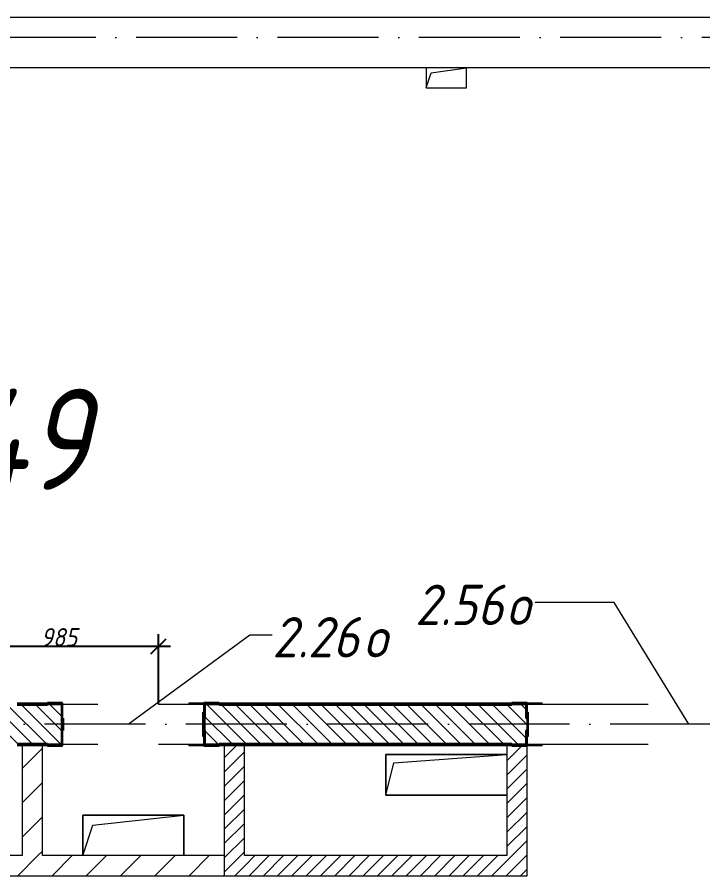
# Model space of a CAD drawing. Header units: millimetres. Extents: x -401725 to 250493, y 305116 to 802890.
# Drawn here: x 14516 to 17911, y 315774 to 320024 of the extents above; entities that cross this region are included whole.
import ezdxf

# ---------------------------------------------------------------- set-up
doc = ezdxf.new("R2010")
doc.units = ezdxf.units.MM
doc.linetypes.add('50_200_ШТРИХ_1Т_ш5_п1_п1_', pattern=[700, 500, -100, 0, -100])
for name, color, linetype, lineweight in [('A-____-____-DIMS', 7, 'Continuous', 9), ('A-FLOR-____-OTLN', 7, 'Continuous', 9), ('A-GENM-____-MCUT', 7, 'Continuous', 25), ('A-GENM-____-OTLN', 7, 'Continuous', 9), ('A-GENM-____-OTLN-1', 7, 'Continuous', 25), ('A-GLAZ-____-IDEN', 7, 'Continuous', 9), ('A-WALL-____-MCUT-2', 7, 'Continuous', 50), ('A-WALL-____-OTLN', 7, 'Continuous', 9), ('A-WALL-____-PATT-1', 7, 'Continuous', 9), ('A-WALL-FNSH-MCUT-1', 7, 'Continuous', 9), ('I-WALL-____-OTLN', 7, 'Continuous', 9), ('S-GRID-____-OTLN-1', 7, '50_200_ШТРИХ_1Т_ш5_п1_п1_', 9), ('Марки помещений', 7, 'Continuous', 9)]:
    doc.layers.add(name, color=color, linetype=linetype, lineweight=lineweight)
doc.styles.add('ISOCPEUR_I_3', font='isocpeui.ttf', dxfattribs={"width": 0.85, "height": 2.2})
doc.styles.add('ISOCPEUR_I_7', font='isocpeui.ttf', dxfattribs={"width": 0.9, "height": 90})
doc.styles.add('ISOCPEUR_I_9', font='isocpeui.ttf', dxfattribs={"width": 0.9, "height": 250})
doc.dimstyles.new('ISO-1_8_0_9К_СРЕДНИЙ_Кладочные_2', dxfattribs={"dimscale": 304.8, "dimtxt": 89.638306, "dimasz": 0.246063, "dimexe": 0.19685, "dimexo": 0, "dimgap": 0, "dimtad": 1, "dimdec": 3, "dimrnd": 0.001, "dimdsep": 46, "dimtxsty": 'ISOCPEUR_I_7', "dimblk1": 'OBLIQUE', "dimblk2": 'OBLIQUE', "dimsah": 1, "dimcen": 0.09, "dimdle": 0.19685, "dimazin": 0, "dimtfac": 1, "dimtdec": 4, "dimtix": 1, "dimtmove": 1, "dimatfit": 3, "dimfxl": 1, "dimtvp": 1, "dimtolj": 1, "dimtzin": 0, "dimarcsym": 2})
pattern_1 = [(45, (-15659.08, 310542.9), (-84.8528, 84.8528), [])]
pattern_2 = [(45, (-15659.08, 310542.9), (-35.35534, 35.35534), [])]

# ---------------------------------------------------------------- blocks, each defined once
blk = doc.blocks.new('Фахверк_СКБ_Уголок - 200_3960_зеркало-28268689-АР1_План отверстий 2 этажа в осях 1-64_А-ГГ')
at = {"layer": 'A-GENM-____-MCUT'}
for p, q in [((200, 156), (125, 156)), ((125, 156), (125, 81)), ((131, 81), (131, 150)), ((131, 150), (200, 150)), ((200, 150), (200, 156)), ((125, 81), (131, 81)), ((131, 19), (125, 19)), ((125, 19), (125, -56)), ((131, -50), (131, 19)), ((125, -56), (200, -56)), ((200, -50), (131, -50)), ((200, -56), (200, -50))]:
    blk.add_line(p, q, dxfattribs=at)
blk = doc.blocks.new('154_Стойка_СКБ_Уголок - СМ-2180_200-28268025-АР1_План отверстий 2 этажа в осях 1-64_А-ГГ')
at = {"layer": 'A-GENM-____-MCUT'}
for p, q in [((125, 156), (125, 81)), ((200, 156), (125, 156)), ((131, 81), (131, 150)), ((131, 150), (200, 150)), ((200, 150), (200, 156)), ((125, 81), (131, 81)), ((131, 19), (125, 19)), ((125, 19), (125, -56)), ((131, -50), (131, 19)), ((125, -56), (200, -56)), ((200, -50), (131, -50)), ((200, -56), (200, -50))]:
    blk.add_line(p, q, dxfattribs=at)
blk = doc.blocks.new('Стойка_Влож_Полоса боковая - Полоса-V142-АР1_План отверстий 2 этажа в осях 1-64_А-ГГ')
at = {"layer": 'A-GENM-____-OTLN'}
for p, q in [((-5, 60), (0, 60)), ((-5, -60), (-5, 60)), ((0, -60), (-5, -60))]:
    blk.add_line(p, q, dxfattribs=at)
blk = doc.blocks.new('Стойка_Влож_Уголок_Опорный - Уголок-28213941-АР1_План отверстий 2 этажа в осях 1-64_А-ГГ')
at = {"layer": 'A-GENM-____-OTLN'}
for p, q in [((-212, -6), (-212, 0)), ((0, 0), (0, -6)), ((-212, -75), (-212, -6)), ((-212, -6), (-206, -6)), ((-6, -6), (0, -6)), ((0, -6), (0, -75)), ((-212, -75), (-206, -75)), ((-6, -75), (0, -75))]:
    blk.add_line(p, q, dxfattribs=at)
blk = doc.blocks.new('154_Стойка_СКБ_Уголок - СМ-2480_200-28346303-АР1_План отверстий 2 этажа в осях 1-64_А-ГГ')
at = {"layer": 'A-GENM-____-MCUT'}
for p, q in [((125, 156), (125, 81)), ((200, 156), (125, 156)), ((131, 81), (131, 150)), ((131, 150), (200, 150)), ((200, 150), (200, 156)), ((125, 81), (131, 81)), ((131, 19), (125, 19)), ((125, 19), (125, -56)), ((131, -50), (131, 19)), ((125, -56), (200, -56)), ((200, -50), (131, -50)), ((200, -56), (200, -50))]:
    blk.add_line(p, q, dxfattribs=at)
blk = doc.blocks.new('Стойка_Влож_Полоса боковая - Полоса-28213942-АР1_План отверстий 2 этажа в осях 1-64_А-ГГ')
at = {"layer": 'A-GENM-____-OTLN'}
for p, q in [((-5, 60), (0, 60)), ((-5, -60), (-5, 60)), ((0, 31), (0, -31)), ((0, -60), (-5, -60))]:
    blk.add_line(p, q, dxfattribs=at)
blk = doc.blocks.new('AR_Отверстие прямоугольное _в плите_ - AR_Отверстие прямоугольное _в плите_-V147-АР1_План отверстий 2 этажа в осях 1-64_А-ГГ')
at = {"layer": 'A-GENM-____-OTLN'}
for p, q in [((250, 100), (-250, 100)), ((-250, 100), (-250, -100)), ((-200, 50), (250, 100)), ((250, -100), (250, 100)), ((-250, -100), (-200, 50))]:
    blk.add_line(p, q, dxfattribs=at)
blk = doc.blocks.new('AR_Отверстие прямоугольное _в плите_ - AR_Отверстие прямоугольное _в плите_-V157-АР1_План отверстий 2 этажа в осях 1-64_А-ГГ')
at = {"layer": 'A-GENM-____-OTLN'}
for p, q in [((300, 100), (-300, 100)), ((-300, 100), (-300, -100)), ((-260, 60), (300, 100)), ((-300, -100), (-260, 60)), ((-300, -100), (300, -100))]:
    blk.add_line(p, q, dxfattribs=at)
blk = doc.blocks.new('AR_Отверстие прямоугольное _в плите_ - AR_Отверстие прямоугольное _в плите_-V171-АР1_План отверстий 2 этажа в осях 1-64_А-ГГ')
at = {"layer": 'A-GENM-____-OTLN'}
for p, q in [((-100, 50), (-100, -50)), ((-75, 25), (100, 50)), ((100, -50), (100, 50)), ((-100, -50), (-75, 25)), ((-100, -50), (100, -50))]:
    blk.add_line(p, q, dxfattribs=at)
blk = doc.blocks.new('_Oblique')
at = {"color": 0, "linetype": 'ByBlock', "lineweight": -2}
blk.add_line((-0.5, -0.5), (0.5, 0.5), dxfattribs=at)
blk = doc.blocks.new('*D9291')
at = {"layer": 'A-____-____-DIMS', "color": 0, "lineweight": -2, "transparency": 16777216}
for p, q in [((14230.9, 316629.9), (14230.9, 316970)), ((15215.9, 316623.9), (15215.9, 316970)), ((14170.9, 316910), (15275.9, 316910))]:
    blk.add_line(p, q, dxfattribs=at)
at = {"layer": 'Defpoints', "color": 0, "transparency": 16777216}
for p in [(15215.9, 316910), (14230.9, 316629.9), (15215.9, 316623.9)]:
    blk.add_point(p, dxfattribs=at)
at = {"layer": 'A-____-____-DIMS', "color": 0, "lineweight": -2, "transparency": 16777216, "xscale": 75, "yscale": 75, "zscale": 75, "rotation": 180}
blk.add_blockref('_Oblique', (14230.9, 316910), dxfattribs=at)
at = {"layer": 'A-____-____-DIMS', "color": 0, "lineweight": -2, "transparency": 16777216, "xscale": 75, "yscale": 75, "zscale": 75}
blk.add_blockref('_Oblique', (15215.9, 316910), dxfattribs=at)
at = {"layer": 'A-____-____-DIMS', "color": 0, "transparency": 16777216, "insert": (14723.4, 316955), "char_height": 90, "width": 409.578, "attachment_point": 5, "style": 'ISOCPEUR_I_7'}
blk.add_mtext('\\A1;985', dxfattribs=at)

msp = doc.modelspace()

# ---------------------------------------------------------------- hatches: boundary and pattern name
at = {"layer": 'A-WALL-____-PATT-1'}
h = msp.add_hatch(dxfattribs=at)
h.set_pattern_fill('FP_6', color=256, style=0, pattern_type=2)
h.set_pattern_definition([(135, (-15659.08, 310542.9), (-35.35534, -35.35534), [])])
h.paths.add_polyline_path([(18815.9187, 316423.9433), (19140.9187, 316423.9433), (19140.9187, 316623.9433), (18746.9187, 316623.9433), (18746.9187, 316554.9433), (18740.9187, 316554.9433), (18740.9187, 316492.9433), (18746.9187, 316492.9433), (18746.9187, 316423.9433)], flags=0)
h.paths.add_polyline_path([(16965.9187, 316423.9433), (17034.9187, 316423.9433), (17034.9187, 316492.9433), (17040.9187, 316492.9433), (17040.9187, 316554.9433), (17034.9187, 316554.9433), (17034.9187, 316623.9433), (15446.9187, 316623.9433), (15446.9187, 316554.9433), (15440.9187, 316554.9433), (15440.9187, 316492.9433), (15446.9187, 316492.9433), (15446.9187, 316423.9433), (16141.5863, 316423.9433)], flags=0)
h.paths.add_polyline_path([(14446.9187, 316423.9433), (14734.9187, 316423.9433), (14734.9187, 316492.9433), (14740.9187, 316492.9433), (14740.9187, 316554.9433), (14734.9187, 316554.9433), (14734.9187, 316623.9433), (14446.9187, 316623.9433), (14446.9187, 316554.9433), (14440.9187, 316554.9433), (14440.9187, 316492.9433), (14446.9187, 316492.9433), (14446.9187, 316427.9433)], flags=0)
h.paths.add_polyline_path([(13640.9187, 316423.9433), (13734.9187, 316423.9433), (13734.9187, 316492.9433), (13740.9187, 316492.9433), (13740.9187, 316554.9433), (13734.9187, 316554.9433), (13734.9187, 316623.9433), (13640.9187, 316623.9433), (13640.9187, 316517.9433)], flags=0)
h = msp.add_hatch(dxfattribs=at)
h.set_pattern_fill('FP_4', color=256, style=0, pattern_type=2)
h.set_pattern_definition(pattern_1)
h.paths.add_polyline_path([(14640.9187, 315873.9433), (14640.9187, 316423.9433), (14540.9187, 316423.9433), (14540.9187, 315873.9433)], flags=0)
h = msp.add_hatch(dxfattribs=at)
h.set_pattern_fill('FP_5', color=256, style=0, pattern_type=2)
h.set_pattern_definition(pattern_2)
h.paths.add_polyline_path([(15640.9187, 315773.9433), (15640.9187, 316423.9433), (15540.9187, 316423.9433), (15540.9187, 315773.9433)], flags=0)
h = msp.add_hatch(dxfattribs=at)
h.set_pattern_fill('FP_5', color=256, style=0, pattern_type=2)
h.set_pattern_definition(pattern_2)
h.paths.add_polyline_path([(17040.9187, 315773.9433), (17039.8278, 316417.9433), (16965.9187, 316417.9433), (16965.9187, 316423.9433), (16940.9187, 316423.9433), (16940.9187, 315773.9433)], flags=0)
h = msp.add_hatch(dxfattribs=at)
h.set_pattern_fill('FP_4', color=256, style=0, pattern_type=2)
h.set_pattern_definition(pattern_1)
h.paths.add_polyline_path([(14374.122, 315773.9433), (15540.9187, 315773.9433), (15540.9187, 315873.9433), (13140.9187, 315873.9433), (13140.9187, 315773.9433)], flags=0)
h = msp.add_hatch(dxfattribs=at)
h.set_pattern_fill('FP_5', color=256, style=0, pattern_type=2)
h.set_pattern_definition(pattern_2)
h.paths.add_polyline_path([(16940.9187, 315773.9433), (16940.9187, 315873.9433), (15640.9187, 315873.9433), (15640.9187, 315773.9433), (16141.5863, 315773.9433)], flags=0)

# ---------------------------------------------------------------- linework, layer by layer
at = {"layer": 'A-FLOR-____-OTLN'}
for p, q in [((16340.9187, 316373.9433), (16940.9187, 316373.9433)), ((16340.9187, 316173.9433), (16340.9187, 316373.9433)), ((16940.9187, 316173.9433), (16340.9187, 316173.9433)), ((14840.9187, 316073.9433), (15340.9187, 316073.9433)), ((14840.9187, 315873.9433), (14840.9187, 316073.9433)), ((15340.9187, 316073.9433), (15340.9187, 315873.9433))]:
    msp.add_line(p, q, dxfattribs=at)
at = {"layer": 'A-GLAZ-____-IDEN'}
for p, q in [((17471.7315, 317127.5035), (17081.5495, 317127.5035)), ((17840.9187, 316523.9433), (17471.7315, 317127.5035)), ((15065.9187, 316523.9433), (15667.5813, 316967.0809)), ((15667.5813, 316967.0809), (15779.042, 316967.0809))]:
    msp.add_line(p, q, dxfattribs=at)
at = {"layer": 'A-WALL-____-MCUT-2'}
for p, q in [((14665.9187, 316623.9433), (14515.9187, 316623.9433)), ((16965.9187, 316623.9433), (15515.9187, 316623.9433)), ((14740.9187, 316492.9433), (14740.9187, 316554.9433)), ((15440.9187, 316554.9433), (15440.9187, 316492.9433)), ((14515.9187, 316423.9433), (14665.9187, 316423.9433)), ((15515.9187, 316423.9433), (16965.9187, 316423.9433))]:
    msp.add_line(p, q, dxfattribs=at)
at = {"layer": 'A-WALL-____-OTLN'}
for p, q in [((13640.9187, 320023.9433), (19140.9187, 320023.9433)), ((19140.9187, 319773.9433), (13640.9187, 319773.9433))]:
    msp.add_line(p, q, dxfattribs=at)
at = {"layer": 'A-WALL-FNSH-MCUT-1'}
for p, q in [((14540.9187, 316423.9433), (14540.9187, 315873.9433)), ((14640.9187, 315873.9433), (14640.9187, 316423.9433)), ((15540.9187, 316423.9433), (15540.9187, 315773.9433)), ((15640.9187, 315873.9433), (15640.9187, 316423.9433)), ((16940.9187, 316423.9433), (16940.9187, 315873.9433)), ((17040.9187, 315773.9433), (17040.9187, 316417.9433)), ((14540.9187, 315873.9433), (13240.9187, 315873.9433)), ((15540.9187, 315873.9433), (14640.9187, 315873.9433)), ((16940.9187, 315873.9433), (15640.9187, 315873.9433)), ((13140.9187, 315773.9433), (17040.9187, 315773.9433))]:
    msp.add_line(p, q, dxfattribs=at)
at = {"layer": 'I-WALL-____-OTLN'}
for p, q in [((14740.9187, 316623.9433), (14915.9187, 316623.9433)), ((15215.9187, 316623.9433), (15440.9187, 316623.9433)), ((17040.9187, 316623.9433), (17640.9187, 316623.9433)), ((14915.9187, 316423.9433), (14740.9187, 316423.9433)), ((15440.9187, 316423.9433), (15215.9187, 316423.9433)), ((17640.9187, 316423.9433), (17040.9187, 316423.9433))]:
    msp.add_line(p, q, dxfattribs=at)
at = {"layer": 'S-GRID-____-OTLN-1'}
for p, q in [((88415.3253, 319923.9433), (-20104.6453, 319923.9433)), ((74659.706, 316523.9433), (-20327.8515, 316523.9433))]:
    msp.add_line(p, q, dxfattribs=at)

# ---------------------------------------------------------------- block references
at = {"layer": 'A-GENM-____-OTLN'}
for name, p in [('AR_Отверстие прямоугольное _в плите_ - AR_Отверстие прямоугольное _в плите_-V171-АР1_План отверстий 2 этажа в осях 1-64_А-ГГ', (16640.9187, 319723.9433)), ('Стойка_Влож_Полоса боковая - Полоса-V142-АР1_План отверстий 2 этажа в осях 1-64_А-ГГ', (15440.9187, 316523.9433)), ('AR_Отверстие прямоугольное _в плите_ - AR_Отверстие прямоугольное _в плите_-V157-АР1_План отверстий 2 этажа в осях 1-64_А-ГГ', (16640.9187, 316273.9433)), ('AR_Отверстие прямоугольное _в плите_ - AR_Отверстие прямоугольное _в плите_-V147-АР1_План отверстий 2 этажа в осях 1-64_А-ГГ', (15090.9187, 315973.9433))]:
    msp.add_blockref(name, p, dxfattribs=at)
for name, p, rotation in [('Стойка_Влож_Уголок_Опорный - Уголок-28213941-АР1_План отверстий 2 этажа в осях 1-64_А-ГГ', (15440.9187, 316417.9433), 269.9999999999995), ('Стойка_Влож_Уголок_Опорный - Уголок-28213941-АР1_План отверстий 2 этажа в осях 1-64_А-ГГ', (17040.9187, 316629.9433), 89.99999999999955), ('Стойка_Влож_Полоса боковая - Полоса-28213942-АР1_План отверстий 2 этажа в осях 1-64_А-ГГ', (17040.9187, 316523.9433), 180)]:
    msp.add_blockref(name, p, dxfattribs=dict(at, rotation=rotation))
at = {"layer": 'A-GENM-____-OTLN-1', "rotation": 180}
for name, p in [('Фахверк_СКБ_Уголок - 200_3960_зеркало-28268689-АР1_План отверстий 2 этажа в осях 1-64_А-ГГ', (14865.9187, 316573.9433)), ('154_Стойка_СКБ_Уголок - СМ-2480_200-28346303-АР1_План отверстий 2 этажа в осях 1-64_А-ГГ', (17165.9187, 316573.9433))]:
    msp.add_blockref(name, p, dxfattribs=at)
at = {"layer": 'A-GENM-____-OTLN-1'}
msp.add_blockref('154_Стойка_СКБ_Уголок - СМ-2180_200-28268025-АР1_План отверстий 2 этажа в осях 1-64_А-ГГ', (15315.9187, 316473.9433), dxfattribs=at)

# ---------------------------------------------------------------- texts
at = {"layer": 'A-GLAZ-____-IDEN', "char_height": 200, "attachment_point": 1, "style": 'ISOCPEUR_I_9'}
for s, insert, width in [('2.56', (16486.0949, 317215.1181), 548.35425), ('\\fISOCPEUR|b0|i1|c204|p34|;\\W.9;о', (16938.5324, 317215.1181), 158.734125), ('2.26', (15779.042, 317054.6955), 548.35425), ('\\fISOCPEUR|b0|i1|c204|p34|;\\W.9;о', (16231.4795, 317054.6955), 158.734125)]:
    msp.add_mtext(s, dxfattribs=dict(at, insert=insert, width=width))
at = {"layer": 'Марки помещений', "insert": (13531.7269, 318184.6829), "char_height": 500, "width": 817.72125, "attachment_point": 1, "style": 'ISOCPEUR_I_3'}
msp.add_mtext('2.049', dxfattribs=at)

# ---------------------------------------------------------------- dimensions: what is measured, and where the dimension line sits
at = {"layer": 'A-____-____-DIMS'}
dim = msp.add_linear_dim(base=(15215.9187, 316909.9583), p1=(14230.9187, 316629.9433), p2=(15215.9187, 316623.9433), dimstyle='ISO-1_8_0_9К_СРЕДНИЙ_Кладочные_2', override={"dimpost": '<>', "dimfxl": 985.018274}, dxfattribs=at)
dim.commit()
dim.dimension.update_dxf_attribs({"geometry": '*D9291', "text_midpoint": (14723.4187, 316954.9583)})

doc.saveas('drawing.dxf')
